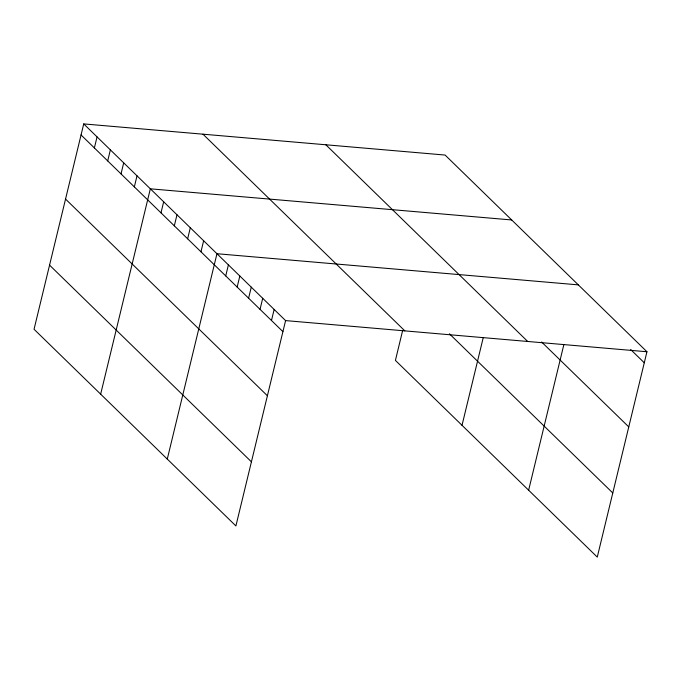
<?xml version="1.0" encoding="UTF-8"?>
<svg xmlns="http://www.w3.org/2000/svg" width="681" height="681" viewBox="0 0 681 681"><rect width="100%" height="100%" fill="white"/><g stroke="black" fill="none" stroke-linecap="round" stroke-linejoin="round"><path stroke-width="1.02" d="M83.729 123.908L34.05 329.255L235.907 525.945L285.586 320.598L83.729 123.908L445.093 155.055L646.95 351.745L597.271 557.092L395.414 360.402L402.667 330.413M94.378 147.939L97.051 136.89M107.7 160.92L110.373 149.871M121.022 173.902L123.695 162.853M134.344 186.883L137.017 175.834M100.66 394.163L150.339 188.816L511.703 219.963M160.997 212.847L163.67 201.797M174.319 225.828L176.992 214.779M187.641 238.81L190.314 227.76M200.963 251.791L203.636 240.742M167.279 459.071L216.958 253.724L578.314 284.871M225.726 275.916L228.399 264.866M237.158 287.059L239.831 276.018M248.599 298.21L251.272 287.161M260.04 309.353L262.713 298.304M271.481 320.496L274.154 309.455M462.024 425.31L483.28 337.453M528.635 490.218L563.885 344.526M285.586 320.598L646.95 351.745M630.691 349.557L644.277 362.786M541.625 342.007L628.767 426.91M325.841 144.781L527.698 341.462M449.409 333.784L612.781 492.967M202.981 134.191L404.837 330.872M81.056 134.957L282.921 331.647M65.546 199.073L267.403 395.763M49.56 265.139L251.425 461.829"/></g></svg>
